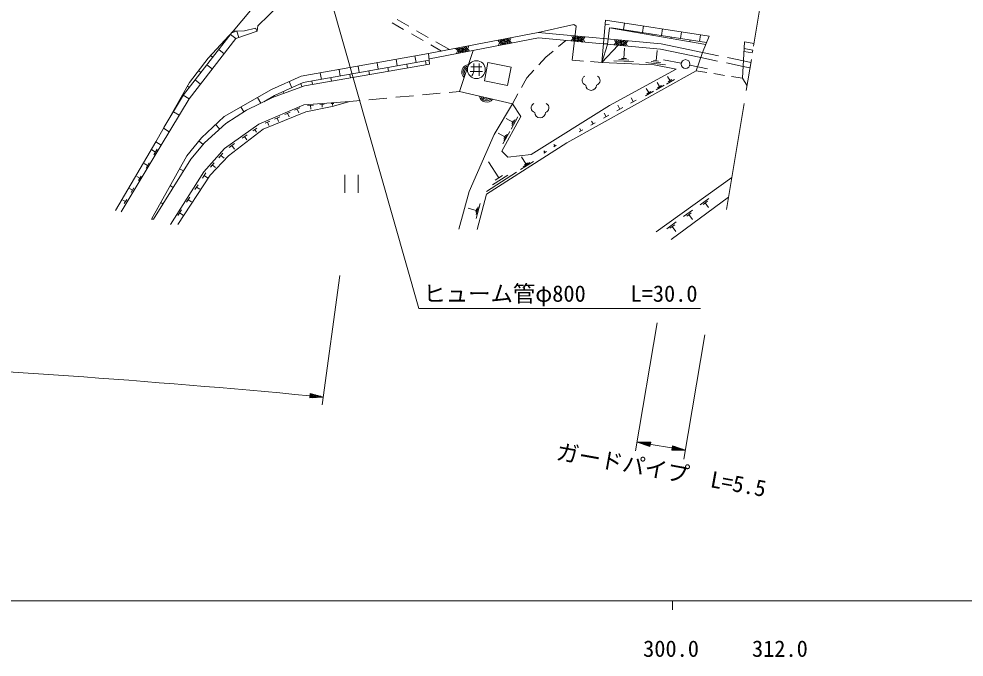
# Model space of a CAD drawing. Units: millimetres, scale not verified. Extents: x 40000 to 680000, y 20000 to 380000.
# Drawn here: x 295022 to 400568, y 198715 to 270002 of the extents above; entities that cross this region are included whole.
import ezdxf
from ezdxf.enums import TextEntityAlignment as Align

# ---------------------------------------------------------------- set-up
doc = ezdxf.new("R2010")
doc.units = ezdxf.units.MM
doc.header["$LTSCALE"] = 1000
doc.linetypes.add('CHAIN', pattern=[18.5, 12, -1.5, 3.5, -1.5])
for name, color, linetype, lineweight in [('M-BGD', 7, 'Continuous', 13), ('M-BMK', 2, 'CHAIN', 13), ('M-STR-HTXT', 7, 'Continuous', 13), ('M-TTL-BAND', 7, 'Continuous', 13)]:
    doc.layers.add(name, color=color, linetype=linetype, lineweight=lineweight)
doc.styles.add('ＭＳ ゴシック', font='')
doc.styles.get('ＭＳ ゴシック').set_extended_font_data('MS Gothic')

msp = doc.modelspace()

# ---------------------------------------------------------------- linework, layer by layer
at = {"layer": 'M-BGD'}
for p, q in [((318957, 268614), (322684, 273102)), ((336685, 269578), (337986, 268832)), ((337253, 269930), (338555, 269184)), ((360488, 269407), (360920, 269370)), ((362652, 269543), (362538, 268801)), ((364777, 269215), (364663, 268474)), ((318716, 268358), (313405, 261515)), ((319243, 267814), (318651, 268274)), ((319300, 268625), (318813, 268461)), ((319598, 267933), (319365, 268627)), ((338854, 268335), (340155, 267589)), ((339422, 268687), (340724, 267941)), ((361202, 268956), (361206, 269007)), ((361206, 269007), (371819, 267372)), ((361476, 268965), (361467, 268911)), ((363600, 268638), (363587, 268548)), ((365725, 268310), (365706, 268185)), ((366902, 268888), (366788, 268147)), ((369027, 268561), (368913, 267819)), ((371152, 268233), (371038, 267492)), ((317992, 267425), (317903, 267494)), ((341023, 267092), (342213, 266410)), ((341592, 267444), (343098, 266580)), ((355293, 266918), (356112, 267592)), ((360304, 267265), (360760, 267226)), ((367850, 267983), (367825, 267822)), ((369975, 267656), (369945, 267459)), ((317925, 266116), (317333, 266576)), ((353855, 265737), (354675, 266410)), ((362579, 265574), (362629, 266741)), ((366168, 265308), (366306, 266468)), ((371371, 266243), (373161, 265876)), ((375990, 266368), (376939, 266211)), ((376009, 266695), (376990, 266517)), ((376976, 266520), (376921, 266214)), ((316674, 265726), (316422, 265921)), ((326774, 262888), (340828, 265381)), ((335018, 265112), (335149, 264374)), ((337135, 265488), (337266, 264749)), ((338324, 264937), (338399, 264513)), ((339251, 265863), (339382, 265125)), ((340441, 265313), (340518, 264877)), ((345805, 265033), (345805, 264133)), ((346405, 265033), (346405, 263633)), ((353070, 264882), (353855, 265737)), ((358071, 265298), (356820, 265404)), ((360120, 265123), (358868, 265230)), ((363660, 265235), (361472, 265329)), ((363119, 265405), (362025, 265452)), ((362852, 265562), (362305, 265586)), ((367221, 264889), (365046, 265147)), ((366695, 265098), (365607, 265227)), ((366440, 265276), (365896, 265340)), ((368970, 265048), (367008, 265438)), ((371164, 265673), (373039, 265289)), ((374019, 265088), (375895, 264703)), ((374140, 265675), (375929, 265308)), ((375952, 265304), (376761, 265138)), ((315355, 264028), (315091, 264233)), ((316607, 264417), (316014, 264877)), ((328667, 263986), (328798, 263247)), ((330784, 264361), (330915, 263623)), ((332901, 264737), (333032, 263998)), ((334090, 264186), (334161, 263787)), ((336207, 264562), (336280, 264150)), ((345405, 264133), (346805, 264133)), ((345505, 264633), (346705, 264633)), ((345805, 264133), (345705, 263833)), ((351744, 263437), (352529, 264292)), ((369949, 264845), (371904, 264425)), ((370632, 264212), (371843, 264014)), ((372633, 263886), (373817, 263693)), ((376641, 264550), (375904, 264701)), ((315289, 262719), (314696, 263179)), ((323581, 261439), (326774, 262888)), ((325199, 262997), (325509, 262314)), ((327739, 263059), (327804, 262697)), ((329856, 263435), (329923, 263060)), ((331973, 263810), (332042, 263424)), ((345705, 263833), (345605, 263633)), ((351138, 262333), (351744, 263437)), ((366562, 262444), (366286, 262916)), ((368240, 263235), (367355, 262718)), ((367729, 263095), (367453, 263567)), ((367950, 263224), (367507, 262966)), ((374607, 263564), (375818, 263367)), ((314037, 262329), (313844, 262479)), ((324530, 261870), (324608, 261699)), ((326488, 262758), (326631, 262443)), ((343073, 261786), (344212, 261889)), ((365869, 261913), (364984, 261396)), ((365358, 261772), (365082, 262245)), ((365579, 261902), (365136, 261643)), ((367074, 262585), (366188, 262068)), ((366783, 262574), (366341, 262315)), ((313405, 261515), (311212, 257856)), ((314025, 261091), (313382, 261476)), ((321684, 261230), (322042, 260594)), ((322357, 260748), (323581, 261439)), ((322988, 261105), (323009, 261068)), ((331975, 260784), (333114, 260887)), ((334110, 260977), (336101, 261157)), ((337097, 261246), (339089, 261426)), ((340085, 261516), (342077, 261696)), ((350148, 260528), (350753, 261632)), ((363946, 260941), (363315, 260589)), ((363630, 260765), (363396, 261186)), ((312829, 260554), (312769, 260591)), ((319811, 260173), (320130, 259608)), ((325785, 259797), (326410, 260056)), ((326097, 259926), (326270, 259509)), ((327256, 260346), (327932, 260383)), ((327594, 260364), (327618, 259914)), ((328639, 260454), (329102, 260479)), ((328870, 260467), (328887, 260158)), ((329879, 260538), (330207, 260556)), ((330043, 260547), (330055, 260328)), ((362448, 260105), (361804, 259746)), ((362126, 259926), (361886, 260355)), ((311724, 258710), (311705, 258722)), ((312920, 259247), (312277, 259632)), ((318390, 258510), (318677, 258672)), ((322505, 258365), (323060, 258595)), ((323549, 258819), (324144, 259065)), ((323847, 258942), (324011, 258546)), ((324705, 259333), (325330, 259591)), ((325017, 259462), (325190, 259045)), ((350170, 258478), (349423, 258886)), ((350739, 259077), (349974, 257676)), ((350454, 258777), (350072, 258077)), ((350265, 258653), (350074, 258303)), ((360904, 259244), (360313, 258915)), ((360609, 259080), (360389, 259473)), ((311815, 257403), (311173, 257787)), ((316977, 258191), (317450, 257699)), ((318318, 258441), (318390, 258510)), ((321136, 257492), (321574, 257802)), ((321355, 257647), (321561, 257356)), ((322782, 258480), (322935, 258110)), ((357980, 257613), (357591, 257396)), ((357785, 257505), (357641, 257764)), ((359388, 258398), (358902, 258127)), ((359145, 258263), (358964, 258587)), ((319949, 256668), (320501, 257059)), ((320225, 256863), (320486, 256495)), ((349274, 256837), (348527, 257244)), ((349843, 257435), (349079, 256034)), ((349559, 257136), (349177, 256435)), ((349370, 257012), (349179, 256661)), ((310479, 255433), (310098, 254803)), ((315140, 256356), (315606, 255966)), ((318507, 255647), (319108, 256073)), ((318808, 255860), (319092, 255459)), ((355026, 255886), (354754, 255712)), ((354890, 255799), (354774, 255980)), ((310289, 255118), (309868, 255372)), ((317364, 254493), (317805, 255006)), ((317585, 254750), (317927, 254456)), ((351643, 253818), (351151, 254586)), ((353922, 255180), (353629, 254992)), ((353775, 255086), (353650, 255281)), ((309390, 253632), (309004, 253866)), ((309565, 253922), (309215, 253343)), ((316424, 253423), (316844, 253912)), ((316634, 253667), (316960, 253387)), ((348620, 252247), (347468, 254047)), ((352486, 254087), (351045, 253165)), ((352064, 253953), (351344, 253492)), ((351823, 253933), (351463, 253703)), ((308522, 252198), (308178, 252403)), ((308677, 252454), (308366, 251941)), ((312956, 253256), (313391, 253014)), ((315511, 252224), (315884, 252792)), ((315698, 252508), (316076, 252260)), ((331418, 252586), (331418, 250586)), ((332918, 252586), (332918, 250586)), ((350595, 252877), (347220, 250717)), ((349607, 252562), (347920, 251482)), ((349041, 252517), (348198, 251977)), ((366179, 246204), (374632, 252286)), ((311910, 251377), (312252, 251187)), ((314663, 250932), (315023, 251481)), ((314843, 251207), (315211, 250969)), ((307716, 250866), (307377, 251071)), ((307870, 251120), (307562, 250611)), ((306930, 249591), (306628, 249773)), ((307067, 249817), (306793, 249364)), ((310865, 249498), (311113, 249360)), ((313737, 249523), (314109, 250088)), ((313923, 249805), (314300, 249558)), ((346548, 249388), (346100, 247706)), ((367868, 245359), (374268, 250094)), ((371081, 249238), (372055, 249939)), ((371418, 249284), (371905, 249634)), ((371661, 249459), (372035, 248939)), ((312768, 248045), (313172, 248661)), ((312970, 248353), (313380, 248084)), ((346100, 248607), (345203, 248845)), ((346156, 248817), (346044, 248396)), ((346324, 248997), (346100, 248156)), ((369241, 247914), (370251, 248641)), ((369591, 247961), (370096, 248325)), ((369843, 248143), (370231, 247604)), ((367364, 246564), (368411, 247317)), ((367726, 246612), (368250, 246989)), ((367988, 246801), (368390, 246242))]:
    msp.add_line(p, q, dxfattribs=at)
for points in [[(321636, 268619), (321718, 269237), (324168, 271614)], [(352999, 268484), (357007, 269362), (357242, 269190), (356820, 265404)], [(360120, 265123), (360527, 269870), (372103, 268087), (371371, 266243)], [(310315, 256281), (314089, 262911), (316152, 265634), (318957, 268614), (320206, 268653), (321429, 268949), (321636, 268619), (319243, 267814), (314025, 261091), (310913, 255899)], [(340769, 266132), (352999, 268484), (366749, 267205), (371371, 266243)], [(371732, 267153), (360981, 268994), (360752, 267160), (360120, 265123)], [(371164, 265674), (366660, 266611), (353028, 267879), (340882, 265543)], [(350148, 260528), (351063, 259097), (348951, 255225), (349608, 254568), (352236, 254873), (360988, 260317), (368403, 264399), (365955, 264873), (360120, 265123), (361936, 267050)], [(377112, 267257), (376053, 267449), (375818, 263367), (376327, 262516)], [(309820, 247619), (313762, 254706), (315428, 256700), (317939, 259117), (323241, 262108), (326550, 263610), (340769, 266132)], [(340769, 266132), (340863, 264936), (326902, 262542), (323359, 261240), (320434, 259804), (318118, 258312), (315762, 256149), (314208, 254324), (310047, 247649), (309820, 247619)], [(345753, 266480), (344212, 261889), (350148, 260528)], [(346183, 246461), (347238, 250427), (356202, 256164), (370632, 264212), (371371, 266243)], [(311960, 247034), (315668, 252924), (317991, 255528), (321815, 258226), (326837, 260409), (331975, 260784)], [(331975, 260784), (330004, 260205), (327079, 259611), (322308, 257702), (318444, 254715), (316395, 252564), (312782, 247042)], [(350148, 260528), (348107, 257079), (345291, 250708), (344165, 246532)], [(305799, 248608), (310315, 256281), (310913, 255899), (306438, 248443)]]:
    msp.add_lwpolyline(points, dxfattribs=at)
msp.add_lwpolyline([(347403, 265115), (350000, 264599), (349597, 262571), (347000, 263088)], close=True, dxfattribs=at)
for centre, radius in [((346105, 264333), 1000), ((369460, 264950), 500)]:
    msp.add_circle(centre, radius, dxfattribs=at)
for centre, radius, start, end in [((357513, 268378), 812, 197.30645, 332.06672), ((357513, 268378), 650, 203.42224, 325.95093), ((357513, 268378), 488, 214.55492, 314.81824), ((349182, 268068), 812, 213.50403, 348.2643), ((349371, 266857), 812, 33.50403, 168.2643), ((349182, 268068), 650, 219.61982, 342.14851), ((349371, 266857), 650, 39.61982, 162.14851), ((349182, 268068), 488, 230.75251, 331.01583), ((349371, 266857), 488, 50.75251, 151.01583), ((349182, 268068), 325, 264.9418, 296.82654), ((349371, 266857), 325, 84.9418, 116.82654), ((357425, 267156), 812, 17.30645, 152.06672), ((357425, 267156), 650, 23.42224, 145.95093), ((357425, 267156), 488, 34.55492, 134.81824), ((357425, 267156), 325, 68.74421, 100.62895), ((357513, 268378), 325, 248.74421, 280.62895), ((362205, 266711), 812, 17.30645, 152.06672), ((362292, 267934), 812, 197.30645, 332.06672), ((362205, 266711), 650, 23.42224, 145.95093), ((362292, 267934), 650, 203.42224, 325.95093), ((362205, 266711), 488, 34.55492, 134.81824), ((362292, 267934), 488, 214.55492, 314.81824), ((362205, 266711), 325, 68.74421, 100.62895), ((362292, 267934), 325, 248.74421, 280.62895), ((344468, 267162), 812, 213.50403, 348.2643), ((344657, 265951), 812, 33.50403, 168.2643), ((344468, 267162), 650, 219.61982, 342.14851), ((344657, 265951), 650, 39.61982, 162.14851), ((344468, 267162), 488, 230.75251, 331.01583), ((344657, 265951), 488, 50.75251, 151.01583), ((344468, 267162), 325, 264.9418, 296.82654), ((344657, 265951), 325, 84.9418, 116.82654), ((345278, 264085), 812, 94.06396, 228.82423), ((345278, 264085), 650, 100.17975, 222.70844), ((345278, 264085), 488, 111.31244, 211.57576), ((345278, 264085), 325, 145.50173, 177.38647), ((358456, 263133), 536, 116.08703, 255.33416), ((359384, 263133), 536, 284.66584, 63.91297), ((358920, 262614), 600, 180, 0), ((347250, 261513), 812, 189.70797, 324.46824), ((347250, 261513), 650, 195.82376, 318.35246), ((347250, 261513), 488, 206.95645, 307.21977), ((347250, 261513), 325, 241.14574, 273.03048), ((352754, 260071), 536, 116.08703, 255.33416), ((353682, 260071), 536, 284.66584, 63.91297), ((353218, 259552), 600, 180, 0)]:
    msp.add_arc(centre, radius, start, end, dxfattribs=at)
at = {"layer": 'M-BMK'}
msp.add_line((374038, 248704), (379184, 279756), dxfattribs=at)
at = {"layer": 'M-STR-HTXT'}
for p, q in [((327899, 279095), (339667, 237655)), ((330841, 241332), (328903, 226909)), ((339667, 237655), (371117, 237655)), ((363887, 221749), (366296, 236052)), ((369274, 220842), (371609, 234706)), ((327549, 228156), (327501, 227658)), ((328430, 227921), (327534, 228007)), ((327539, 228057), (328136, 227999)), ((327843, 228078), (327544, 228106)), ((329018, 227764), (327549, 228156)), ((329018, 227764), (327501, 227658)), ((327805, 227680), (327506, 227708)), ((327511, 227758), (328108, 227701)), ((328411, 227722), (327515, 227808)), ((327520, 227857), (328715, 227743)), ((329018, 227764), (327525, 227907)), ((327530, 227957), (328724, 227843)), ((364053, 222735), (369440, 221828)), ((364053, 222735), (365490, 222240)), ((364053, 222735), (365574, 222733)), ((364053, 222735), (365532, 222486)), ((365540, 222536), (364357, 222735)), ((364661, 222734), (365549, 222585)), ((365557, 222634), (364965, 222734)), ((365269, 222733), (365565, 222684)), ((365490, 222240), (365574, 222733)), ((365524, 222437), (364340, 222636)), ((364628, 222537), (365515, 222388)), ((365507, 222338), (364915, 222438)), ((365203, 222339), (365499, 222289)), ((368002, 222324), (367919, 221831)), ((369440, 221828), (367919, 221831)), ((368223, 221830), (367927, 221880)), ((367936, 221929), (368527, 221830)), ((368831, 221829), (367944, 221979)), ((367952, 222028), (369136, 221828)), ((369440, 221828), (367961, 222077)), ((367969, 222126), (369152, 221927)), ((368865, 222026), (367977, 222176)), ((367985, 222225), (368577, 222125)), ((368290, 222225), (367994, 222274)), ((369440, 221828), (368002, 222324))]:
    msp.add_line(p, q, dxfattribs=at)
msp.add_arc((219809, -914331), 1147305, 84.61279, 87.31388, dxfattribs=at)
at = {"layer": 'M-TTL-BAND'}
for p, q in [((40000, 205000), (579000, 205000)), ((368000, 205000), (368000, 204000))]:
    msp.add_line(p, q, dxfattribs=at)

# ---------------------------------------------------------------- texts
at = {"layer": 'M-STR-HTXT', "style": 'ＭＳ ゴシック'}
msp.add_text('ヒューム管φ800\u3000\u3000L=30.0', height=1833, dxfattribs=at).set_placement((355492, 237855), align=Align.BOTTOM_CENTER)
msp.add_text('ガードパイプ  L=5.5', height=1833, rotation=349.74, dxfattribs=at).set_placement((366498, 218171), align=Align.BOTTOM_CENTER)
at = {"layer": 'M-TTL-BAND', "style": 'ＭＳ ゴシック'}
for s, p in [('300.0', (367844, 198195)), ('312.0', (380000, 198195))]:
    msp.add_text(s, height=1833, dxfattribs=at).set_placement(p, align=Align.BOTTOM_CENTER)

doc.saveas('drawing.dxf')
